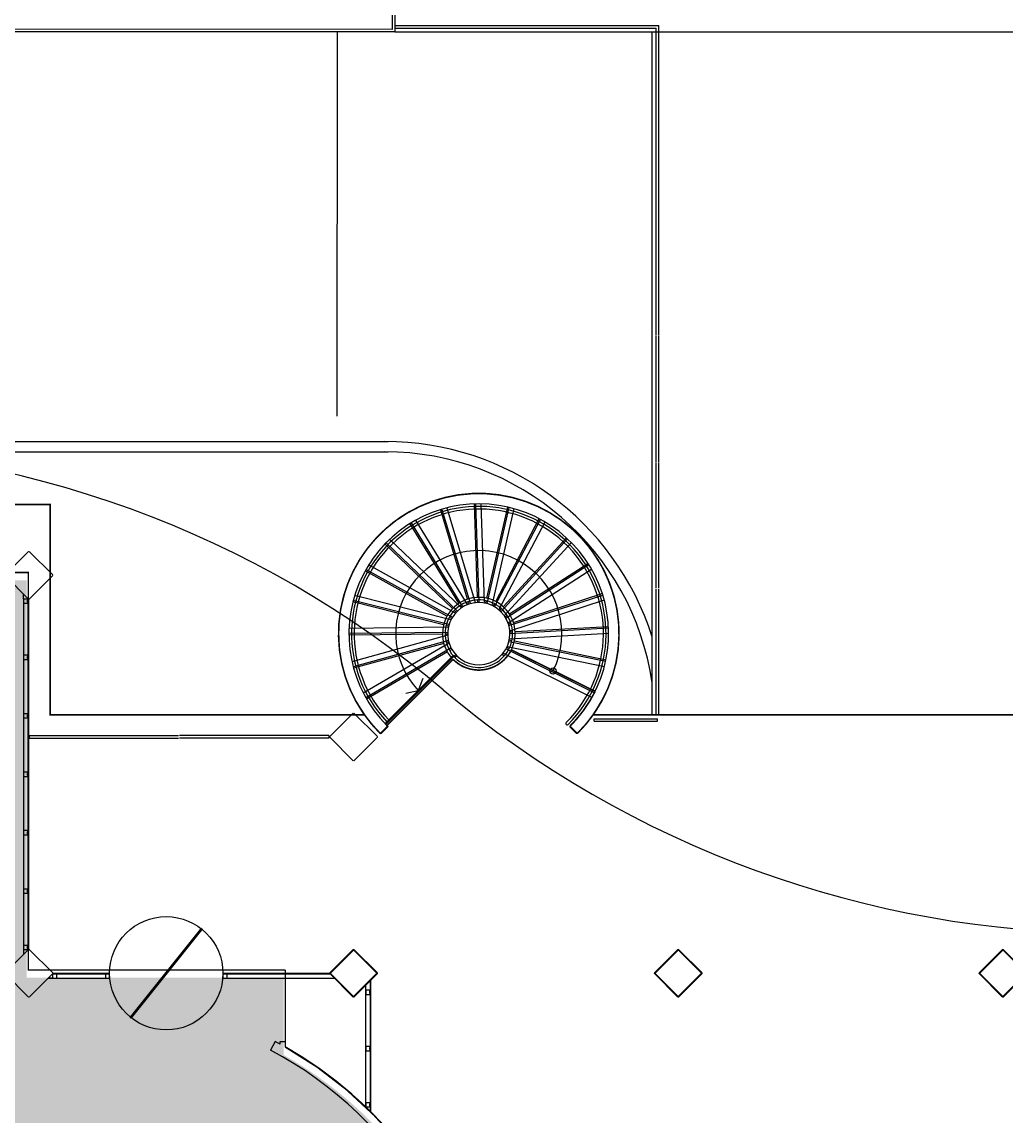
# Model space of a CAD drawing. Header units: metres. Extents: x -331 to 2982, y 362 to 2539.
# Drawn here: x 815.11 to 834.06, y 994.03 to 1015.1 of the extents above; entities that cross this region are included whole.
import ezdxf

# ---------------------------------------------------------------- set-up
doc = ezdxf.new("R2010")
doc.units = ezdxf.units.M
doc.layers.get('0').update_dxf_attribs({"color": 251})
doc.layers.add('_salas', color=251, linetype='Continuous', plot=False)
doc.layers.add('Botoeira_antiga', color=74, linetype='Continuous', lineweight=30)
for name, color, linetype in [('CX', 251, 'Continuous'), ('Est', 251, 'Continuous'), ('Pis', 251, 'Continuous')]:
    doc.layers.add(name, color=color, linetype=linetype)

# ---------------------------------------------------------------- blocks, each defined once
blk = doc.blocks.new('XR_BL2_AND_MON-REV15$0$PERFIL_UNIT_ALCOA')
at = {"layer": 'CX', "color": 6}
for p, q in [((-21, 13), (-15, 13)), ((31, 13), (24, 13))]:
    blk.add_line(p, q, dxfattribs=at)
at = {"layer": 'CX'}
blk.add_lwpolyline([(-15, 19), (-15, 13), (-34, 13), (-34, 19), (-35, 19), (-35, 99), (45, 99), (45, 19), (43, 19), (43, 13), (24, 13), (24, 19)], close=True, dxfattribs=at)
blk = doc.blocks.new('XR_BL2_AND_MON-REV15$0$P_M')
at = {"layer": 'Est'}
blk.add_lwpolyline([(0.46, -0.431), (0.453, -0.424), (0.46, -0.417), (0.007, 0.035), (0, 0.028), (-0.007, 0.035), (-0.46, -0.417), (-0.453, -0.424), (-0.46, -0.431), (-0.007, -0.884), (0, -0.877), (0.007, -0.884)], close=True, dxfattribs=at)

msp = doc.modelspace()

# ---------------------------------------------------------------- hatches: boundary and pattern name
at = {"layer": '_salas', "transparency": 33554559}
h = msp.add_hatch(color=256, dxfattribs=at)
h.dxf.hatch_style = 1
h.paths.add_polyline_path([(820.145, 995.212), (820.145, 996.694), (815.201, 996.694), (815.201, 1004.348), (796.551, 1004.348), (796.551, 1005.302), (790.565, 1005.302), (790.467, 1005.302), (790.116, 1005.654), (790.076, 1005.654), (790.076, 979.868), (790.306, 979.868), (790.306, 980.058), (790.46, 980.212), (820.145, 980.212), (820.145, 981.705), (820.386, 981.847), (820.621, 981.997), (820.621, 980.922), (821.261, 980.922), (821.261, 982.473, 0.087526), (823.02, 984.545, 0.418022)])

# ---------------------------------------------------------------- linework, layer by layer
at = {"lineweight": 0}
for p, q in [((822.824, 1002.454), (822.738, 1002.224)), ((822.497, 1002.173), (822.738, 1002.224)), ((820.178, 996.844), (820.178, 995.362))]:
    msp.add_line(p, q, dxfattribs=at)
for points in [[(826.107, 1001.757), (835.24, 1001.757, -0.397255), (840.143, 1006.308)], [(823.053, 984.695, 0.418022), (820.178, 995.362)]]:
    msp.add_lwpolyline(points, format="xyb", dxfattribs=at)
msp.add_lwpolyline([(822.009, 1001.396), (822.151, 1001.537), (822.136, 1001.551), (823.409, 1002.824, 0.513036), (824.531, 1003.008), (826.144, 1002.209, -0.083516), (825.658, 1001.537), (825.799, 1001.396, 2.439693), (822.009, 1001.396)], format="xyb", close=True, dxfattribs=at)
for points in [[(790.148, 1005.804), (790.148, 1005.807), (815.653, 1005.807), (815.653, 1001.757), (821.702, 1001.757)], [(820.178, 996.844), (815.233, 996.844), (815.233, 1004.498), (796.583, 1004.498), (796.583, 1005.452), (790.597, 1005.452)]]:
    msp.add_lwpolyline(points, dxfattribs=at)
for points in [[(821.946, 996.782), (821.493, 997.235), (821.04, 996.782), (821.493, 996.33)], [(828.196, 996.782), (827.743, 997.235), (827.29, 996.782), (827.743, 996.33)], [(834.446, 996.782), (833.993, 997.235), (833.54, 996.782), (833.993, 996.33)]]:
    msp.add_lwpolyline(points, close=True, dxfattribs=at)
msp.add_circle((825.333, 1002.6), 0.0603, dxfattribs=at)
msp.add_arc((823.904, 1003.319), 1.6, 333.6379, 223.2092, dxfattribs=at)
at = {"layer": 'Botoeira_antiga', "color": 150}
msp.add_circle((839.905, 990.221), 6.3, dxfattribs=at)
at = {"layer": 'Pis'}
for p, q in [((822.286, 1041.497), (822.286, 1014.903)), ((822.236, 1041.444), (822.236, 1014.953)), ((822.236, 1014.953), (802.747, 1014.964)), ((822.286, 1015.028), (827.368, 1015.028)), ((822.286, 1014.978), (827.318, 1014.978)), ((827.318, 1009.067), (827.318, 1014.978)), ((827.368, 1009.067), (827.368, 1015.028)), ((822.286, 1014.903), (802.507, 1014.913)), ((822.286, 1014.903), (827.244, 1014.904)), ((827.243, 1001.757), (827.244, 1014.904)), ((827.244, 1014.904), (834.493, 1014.904)), ((827.318, 1006.63), (827.318, 1009.051)), ((827.368, 1006.63), (827.368, 1009.051)), ((784.394, 1007.02), (822.159, 1007.02)), ((784.394, 1006.82), (822.158, 1006.82)), ((827.318, 1004.194), (827.318, 1006.614)), ((827.368, 1004.194), (827.368, 1006.614)), ((815.653, 1005.807), (790.148, 1005.807)), ((815.653, 1001.757), (815.653, 1005.807)), ((823.686, 1003.984), (823.171, 1005.697)), ((823.743, 1003.897), (823.2, 1005.706)), ((823.842, 1003.916), (823.296, 1005.734)), ((823.881, 1004.019), (823.82, 1005.818)), ((823.914, 1003.92), (823.85, 1005.819)), ((824.014, 1003.923), (823.95, 1005.822)), ((824.06, 1004.002), (824.461, 1005.757)), ((824.067, 1003.897), (824.49, 1005.75)), ((824.161, 1003.861), (824.587, 1005.728)), ((823.599, 1003.836), (822.61, 1005.45)), ((823.689, 1003.879), (822.695, 1005.502)), ((824.209, 1003.836), (825.091, 1005.52)), ((824.229, 1003.939), (825.064, 1005.534)), ((824.291, 1003.778), (825.179, 1005.473)), ((823.521, 1003.905), (822.584, 1005.434)), ((823.398, 1003.803), (822.097, 1005.047)), ((823.492, 1003.755), (822.118, 1005.069)), ((823.571, 1003.818), (822.187, 1005.141)), ((824.331, 1003.741), (825.613, 1005.144)), ((824.376, 1003.836), (825.591, 1005.164)), ((824.395, 1003.664), (825.687, 1005.077)), ((823.454, 1003.716), (821.779, 1004.642)), ((824.424, 1003.618), (826.022, 1004.648)), ((824.493, 1003.698), (826.006, 1004.673)), ((823.292, 1003.658), (821.716, 1004.529)), ((823.394, 1003.635), (821.731, 1004.555)), ((824.467, 1003.527), (826.076, 1004.564)), ((827.318, 1001.757), (827.318, 1004.178)), ((827.368, 1001.757), (827.368, 1004.178)), ((815.223, 1003.983), (815.223, 997.287)), ((815.233, 1003.983), (815.233, 997.239)), ((823.368, 1003.588), (821.512, 1004.056)), ((823.884, 1003.919), (823.882, 1003.969)), ((824.483, 1003.476), (826.291, 1004.063)), ((824.501, 1003.377), (826.322, 1003.968)), ((824.57, 1003.535), (826.282, 1004.092)), ((815.137, 1003.946), (815.137, 997.143)), ((823.225, 1003.49), (821.48, 1003.93)), ((823.33, 1003.495), (821.487, 1003.959)), ((823.471, 1003.734), (823.434, 1003.768)), ((823.573, 1003.82), (823.547, 1003.862)), ((823.714, 1003.888), (823.7, 1003.936)), ((824.038, 1003.904), (824.049, 1003.953)), ((824.183, 1003.851), (824.206, 1003.895)), ((824.309, 1003.762), (824.343, 1003.799)), ((823.379, 1003.609), (823.335, 1003.634)), ((823.379, 1003.609), (823.335, 1003.634)), ((824.409, 1003.644), (824.451, 1003.671)), ((823.317, 1003.443), (821.403, 1003.421)), ((823.305, 1003.343), (821.404, 1003.321)), ((823.322, 1003.466), (823.274, 1003.478)), ((824.475, 1003.505), (824.522, 1003.52)), ((824.503, 1003.353), (824.553, 1003.356)), ((824.504, 1003.323), (826.402, 1003.429)), ((824.603, 1003.358), (826.4, 1003.459)), ((823.204, 1003.311), (821.404, 1003.291)), ((823.305, 1003.289), (821.46, 1002.779)), ((823.319, 1003.189), (821.486, 1002.683)), ((823.229, 1003.133), (821.494, 1002.654)), ((823.333, 1003.137), (821.678, 1002.173)), ((823.304, 1003.312), (823.254, 1003.312)), ((823.326, 1003.16), (823.278, 1003.146)), ((824.485, 1003.17), (826.347, 1002.788)), ((824.492, 1003.199), (824.541, 1003.189)), ((824.496, 1003.222), (826.408, 1003.329)), ((824.59, 1003.179), (826.353, 1002.818)), ((823.371, 1003.044), (821.729, 1002.087)), ((823.299, 1002.967), (821.744, 1002.061)), ((823.459, 1002.917), (822.115, 1001.573)), ((823.386, 1003.017), (823.342, 1002.992)), ((824.356, 1002.924), (824.394, 1002.892)), ((824.371, 1002.943), (826.086, 1002.093)), ((824.428, 1003.026), (826.131, 1002.182)), ((824.442, 1003.053), (824.487, 1003.031)), ((824.452, 1003.074), (826.327, 1002.69)), ((824.531, 1003.008), (826.144, 1002.209)), ((823.411, 1002.896), (822.101, 1001.587)), ((823.409, 1002.824), (822.136, 1001.551)), ((823.48, 1002.895), (823.445, 1002.86)), ((822.824, 1002.454), (822.738, 1002.224)), ((822.497, 1002.173), (822.738, 1002.224)), ((821.494, 1001.757), (815.653, 1001.757)), ((821.493, 1001.785), (821.486, 1001.792)), ((826.107, 1001.757), (827.243, 1001.757)), ((826.128, 1001.632), (826.128, 1001.682)), ((826.128, 1001.682), (827.343, 1001.682)), ((827.318, 1001.757), (827.368, 1001.757)), ((827.343, 1001.632), (827.343, 1001.682)), ((834.493, 1001.757), (827.443, 1001.757)), ((822.151, 1001.523), (822.023, 1001.396)), ((822.136, 1001.551), (822.151, 1001.537)), ((822.151, 1001.537), (822.143, 1001.53)), ((822.143, 1001.53), (822.151, 1001.523)), ((825.672, 1001.551), (825.658, 1001.537)), ((825.658, 1001.537), (825.665, 1001.53)), ((825.665, 1001.53), (825.658, 1001.523)), ((825.658, 1001.523), (825.785, 1001.396)), ((826.128, 1001.632), (827.343, 1001.632)), ((815.249, 1001.357), (815.249, 1001.307)), ((815.249, 1001.357), (818.126, 1001.357)), ((815.249, 1001.307), (818.126, 1001.307)), ((821.019, 1001.357), (818.142, 1001.357)), ((821.019, 1001.307), (818.142, 1001.307)), ((821.019, 1001.357), (821.019, 1001.307)), ((821.04, 1001.332), (821.033, 1001.339)), ((821.946, 1001.332), (821.953, 1001.325)), ((821.995, 1001.41), (822.009, 1001.396)), ((822.016, 1001.403), (822.009, 1001.396)), ((822.016, 1001.403), (822.023, 1001.396)), ((825.792, 1001.403), (825.785, 1001.396)), ((825.792, 1001.403), (825.799, 1001.396)), ((825.813, 1001.41), (825.799, 1001.396)), ((820.178, 996.844), (820.178, 995.362)), ((815.696, 996.782), (816.795, 996.782)), ((815.699, 996.782), (816.795, 996.782)), ((815.7, 996.772), (816.796, 996.772)), ((815.736, 996.686), (816.8, 996.686)), ((818.974, 996.686), (821.122, 996.686)), ((818.978, 996.782), (821.04, 996.782)), ((818.978, 996.782), (821.04, 996.782)), ((818.978, 996.772), (821.036, 996.772)), ((821.812, 996.635), (821.812, 994.125)), ((821.822, 996.645), (821.822, 994.115)), ((821.726, 996.549), (821.726, 994.223)), ((819.983, 995.469), (819.894, 995.301)), ((820.078, 995.423), (820.078, 995.471)), ((820.078, 995.471), (820.178, 995.471)), ((820.078, 995.418), (820.078, 995.471)), ((820.078, 995.471), (820.178, 995.471)), ((820.078, 995.421), (820.078, 995.468)), ((820.078, 995.468), (820.178, 995.468)), ((820.078, 995.468), (820.178, 995.468)), ((820.168, 995.468), (820.178, 995.468)), ((820.168, 995.468), (820.178, 995.468)), ((820.178, 995.471), (820.178, 995.362)), ((820.178, 995.471), (820.178, 995.362)), ((820.178, 995.468), (820.178, 995.36)), ((820.178, 995.468), (820.178, 995.36))]:
    msp.add_line(p, q, dxfattribs=at)
at = {"layer": 'Pis', "extrusion": (7.26423e-11, 1.09877e-07, 1)}
msp.add_line((821.18, 1007.504), (821.185, 1014.903), dxfattribs=at)
at = {"layer": 'Pis', "const_width": 0.03}
for points in [[(826.107, 1001.757), (835.24, 1001.757, -0.397255), (840.143, 1006.308)], [(823.053, 984.695, 0.418022), (820.178, 995.362)]]:
    msp.add_lwpolyline(points, format="xyb", dxfattribs=at)
msp.add_lwpolyline([(822.009, 1001.396), (822.151, 1001.537), (822.136, 1001.551), (823.409, 1002.824, 0.513036), (824.531, 1003.008), (826.144, 1002.209, -0.083516), (825.658, 1001.537), (825.799, 1001.396, 2.439693), (822.009, 1001.396)], format="xyb", close=True, dxfattribs=at)
for points in [[(790.148, 1005.804), (790.148, 1005.807), (815.653, 1005.807), (815.653, 1001.757), (821.702, 1001.757)], [(820.178, 996.844), (815.233, 996.844), (815.233, 1004.498), (796.583, 1004.498), (796.583, 1005.452), (790.597, 1005.452)], [(815.137, 1003.986), (815.137, 1004.082)], [(815.137, 1003.989), (815.137, 1004.065)], [(815.698, 996.686), (815.614, 996.686)], [(815.692, 996.686), (815.617, 996.686)]]:
    msp.add_lwpolyline(points, dxfattribs=at)
for points in [[(818.576, 997.628), (817.895, 996.775), (817.878, 996.789), (818.559, 997.641)], [(821.946, 996.782), (821.493, 997.235), (821.04, 996.782), (821.493, 996.33)], [(828.196, 996.782), (827.743, 997.235), (827.29, 996.782), (827.743, 996.33)], [(834.446, 996.782), (833.993, 997.235), (833.54, 996.782), (833.993, 996.33)], [(817.197, 995.937), (817.878, 996.789), (817.895, 996.775), (817.214, 995.923)]]:
    msp.add_lwpolyline(points, close=True, dxfattribs=at)
at = {"layer": 'Pis'}
for centre, radius in [((825.333, 1002.6), 0.0603), ((817.887, 996.782), 1.091), ((817.887, 996.782), 0.0109)]:
    msp.add_circle(centre, radius, dxfattribs=at)
for centre, radius, start, end in [((810.35, 986.929), 20, 49.957, 90), ((822.098, 1001.62), 5.4, 17.6847, 90.0018), ((822.098, 1001.62), 5.2, 8.3552, 90.0018), ((823.904, 1003.319), 2.7, 314.5756, 225), ((823.904, 1003.319), 2.5, 314.5416, 225), ((823.904, 1003.319), 2.45, 314.5416, 223.8306), ((823.904, 1003.319), 2.4, 314.5416, 223.8063), ((823.904, 1003.319), 1.6, 333.6379, 223.2092), ((823.904, 1003.319), 0.7, 91.9259, 220.904), ((823.904, 1003.319), 0.65, 91.9259, 225), ((823.904, 1003.319), 0.7, 225, 91.9259), ((823.904, 1003.319), 0.65, 220.5883, 91.9259), ((823.904, 1003.319), 0.6, 91.9259, 225), ((823.904, 1003.319), 0.6, 225, 91.9259), ((836.084, 1017.552), 20, 229.957, 269.9961), ((825.605, 1001.591), 0.025, 134.5416, 314.5416), ((816.35, 988.61), 7.762, 61.2995, 62.0991), ((816.35, 988.61), 7.762, 330.5606, 60.4545), ((816.35, 988.61), 7.572, 297.9009, 62.0991)]:
    msp.add_arc(centre, radius, start, end, dxfattribs=at)

# ---------------------------------------------------------------- block references
at = {"layer": 'Pis', "rotation": 90}
for p in [(814.819, 1004.443), (821.069, 1001.332), (814.819, 996.782), (821.069, 996.782), (827.319, 996.782), (833.569, 996.782)]:
    msp.add_blockref('XR_BL2_AND_MON-REV15$0$P_M', p, dxfattribs=at)
at = {"layer": 'Pis', "xscale": -0.001000000000203727, "yscale": 0.001000000000203727, "zscale": 0.0009999999999763531}
for p, rotation in [((815.236, 1003.951), 90), ((815.236, 1002.868), 90), ((815.236, 1001.743), 90), ((815.236, 1000.617), 90), ((815.236, 999.492), 90), ((815.236, 998.366), 90), ((815.236, 997.284), 90), ((815.733, 996.786), 180), ((816.751, 996.786), 180), ((819.013, 996.786), 180), ((821.826, 996.419), 90), ((821.826, 995.336), 90), ((821.826, 994.253), 90)]:
    msp.add_blockref('XR_BL2_AND_MON-REV15$0$PERFIL_UNIT_ALCOA', p, dxfattribs=dict(at, rotation=rotation))

doc.saveas('drawing.dxf')
